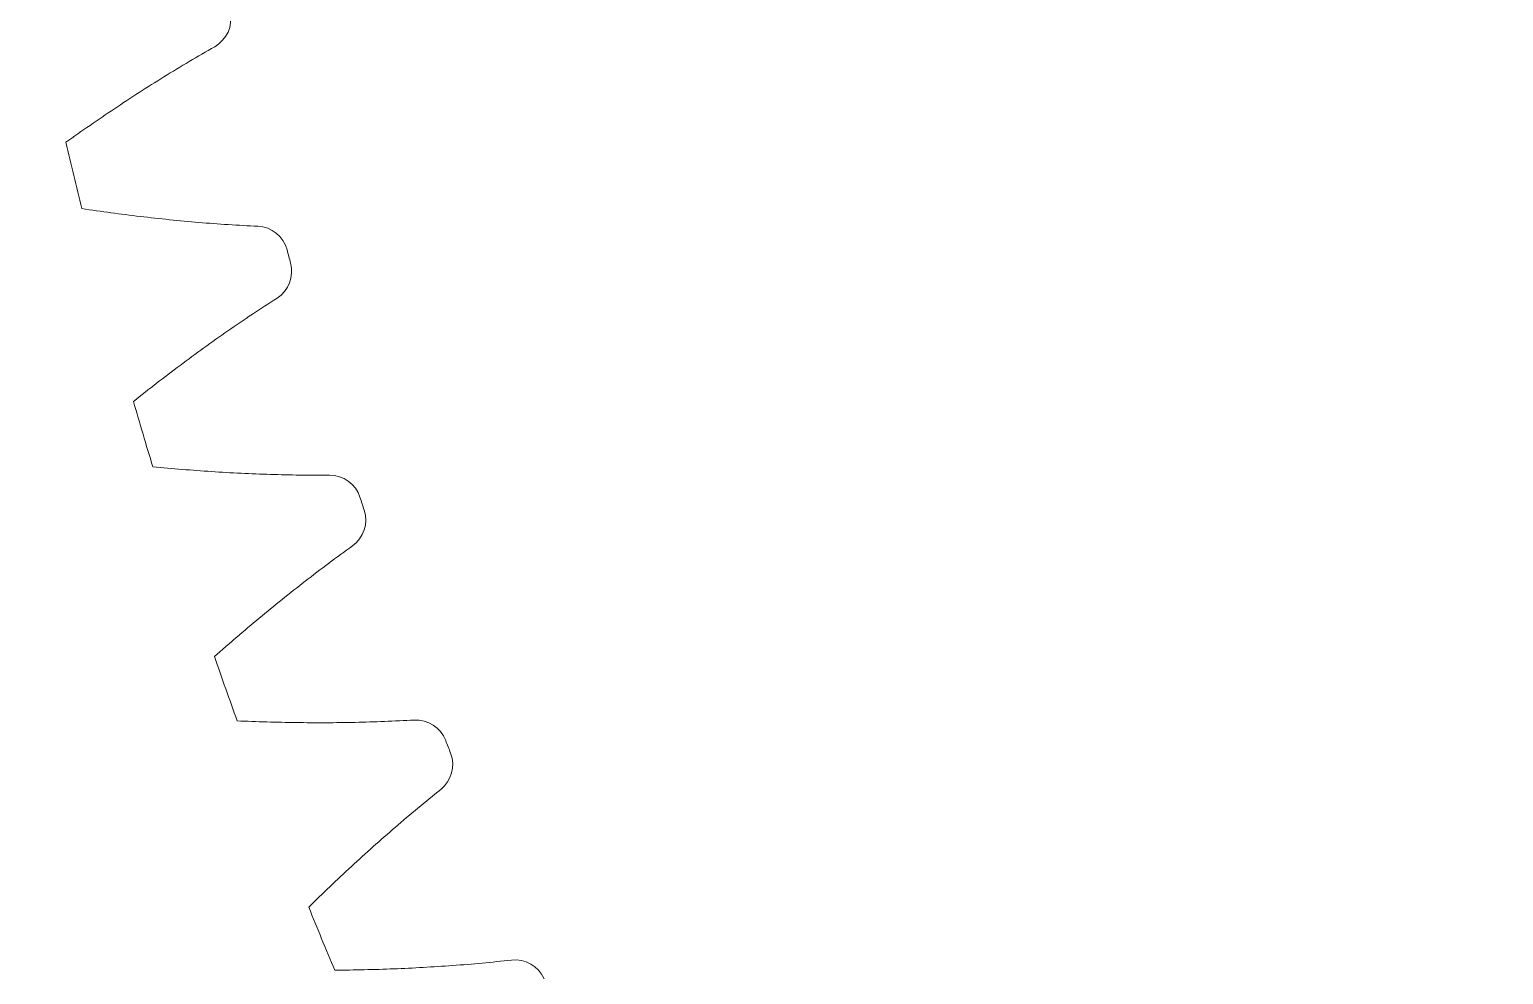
# Model space of a CAD drawing. Header units: millimetres. Extents: x -337 to 409, y -412 to 336.
# Drawn here: x -306.56 to -275.79, y 159.21 to 178.94 of the extents above; entities that cross this region are included whole.
import ezdxf

# ---------------------------------------------------------------- set-up
doc = ezdxf.new("R2010")
doc.units = ezdxf.units.MM
doc.header["$MEASUREMENT"] = 0
doc.layers.add('layer 1', color=7, linetype='Continuous')

msp = doc.modelspace()

# ---------------------------------------------------------------- linework, layer by layer
at = {"layer": 'layer 1', "color": 250, "lineweight": 20}
msp.add_ellipse((-201.8372, 200.81), major_axis=(0, 135.5), ratio=1, dxfattribs=at)
at = {"layer": 'layer 1', "lineweight": 9}
for points in [[(-302.6951, 178.5781), (-302.4429, 178.7214), (-302.3127, 179.0117), (-302.3734, 179.2954)], [(-305.8014, 176.5819), (-305.6938, 176.1201), (-305.5831, 175.659), (-305.4693, 175.1987)], [(-301.183, 174.3372), (-301.2577, 174.6176), (-301.5056, 174.8171), (-301.7954, 174.8303)], [(-301.183, 174.3372), (-301.1709, 174.2916), (-301.1587, 174.2459), (-301.1464, 174.2002)], [(-301.1464, 174.2002), (-301.1342, 174.1545), (-301.1219, 174.1089), (-301.1096, 174.0632)], [(-301.3934, 173.3301), (-301.149, 173.4864), (-301.0342, 173.7831), (-301.1096, 174.0632)], [(-304.3909, 171.174), (-304.2593, 170.7185), (-304.1246, 170.2639), (-303.9869, 169.8101)], [(-299.6614, 169.1742), (-299.7507, 169.4502), (-300.0086, 169.6365), (-300.2987, 169.6345)], [(-299.6614, 169.1742), (-299.6469, 169.1292), (-299.6323, 169.0842), (-299.6177, 169.0392)], [(-299.6177, 169.0392), (-299.6031, 168.9943), (-299.5884, 168.9493), (-299.5738, 168.9044)], [(-299.8187, 168.1573), (-299.5829, 168.3263), (-299.4837, 168.6286), (-299.5738, 168.9044)], [(-302.6993, 165.8474), (-302.544, 165.3994), (-302.3858, 164.9524), (-302.2245, 164.5065)], [(-297.8717, 164.0978), (-297.9753, 164.3688), (-298.2426, 164.5413), (-298.5322, 164.5242)], [(-297.8717, 164.0978), (-297.8548, 164.0536), (-297.8379, 164.0095), (-297.8209, 163.9653)], [(-297.9756, 163.0741), (-297.7488, 163.2552), (-297.6657, 163.5623), (-297.77, 163.833)], [(-297.8209, 163.9653), (-297.804, 163.9212), (-297.787, 163.8771), (-297.77, 163.833)], [(-300.7313, 160.6166), (-300.5528, 160.1773), (-300.3713, 159.7393), (-300.187, 159.3024)], [(-295.8187, 159.1221), (-295.9363, 159.3872), (-296.2123, 159.5456), (-296.5006, 159.5133)]]:
    msp.add_open_spline(points, degree=3, dxfattribs=at)
for points in [[(-302.6951, 178.5781), (-302.6951, 178.5781), (-302.762, 178.54), (-302.762, 178.54), (-302.762, 178.54), (-302.762, 178.54), (-302.8288, 178.5017), (-302.8288, 178.5017), (-302.8288, 178.5017), (-302.8288, 178.5017), (-302.8954, 178.4633), (-302.8954, 178.4633), (-302.8954, 178.4633), (-302.8954, 178.4633), (-302.962, 178.4247), (-302.962, 178.4247), (-302.962, 178.4247), (-302.962, 178.4247), (-303.0285, 178.386), (-303.0285, 178.386), (-303.0285, 178.386), (-303.0285, 178.386), (-303.0949, 178.3471), (-303.0949, 178.3471), (-303.0949, 178.3471), (-303.0949, 178.3471), (-303.1612, 178.308), (-303.1612, 178.308), (-303.1612, 178.308), (-303.1612, 178.308), (-303.2274, 178.2687), (-303.2274, 178.2687), (-303.2274, 178.2687), (-303.2274, 178.2687), (-303.2935, 178.2293), (-303.2935, 178.2293), (-303.2935, 178.2293), (-303.2935, 178.2293), (-303.3595, 178.1898), (-303.3595, 178.1898), (-303.3595, 178.1898), (-303.3595, 178.1898), (-303.4255, 178.1501), (-303.4255, 178.1501), (-303.4255, 178.1501), (-303.4255, 178.1501), (-303.4913, 178.1102), (-303.4913, 178.1102), (-303.4913, 178.1102), (-303.4913, 178.1102), (-303.557, 178.0702), (-303.557, 178.0702), (-303.557, 178.0702), (-303.557, 178.0702), (-303.6227, 178.03), (-303.6227, 178.03), (-303.6227, 178.03), (-303.6227, 178.03), (-303.6882, 177.9897), (-303.6882, 177.9897), (-303.6882, 177.9897), (-303.6882, 177.9897), (-303.7537, 177.9492), (-303.7537, 177.9492), (-303.7537, 177.9492), (-303.7537, 177.9492), (-303.819, 177.9085), (-303.819, 177.9085), (-303.819, 177.9085), (-303.819, 177.9085), (-303.8843, 177.8678), (-303.8843, 177.8678), (-303.8843, 177.8678), (-303.8843, 177.8678), (-303.9495, 177.8268), (-303.9495, 177.8268), (-303.9495, 177.8268), (-303.9495, 177.8268), (-304.0146, 177.7858), (-304.0146, 177.7858), (-304.0146, 177.7858), (-304.0146, 177.7858), (-304.0796, 177.7446), (-304.0796, 177.7446), (-304.0796, 177.7446), (-304.0796, 177.7446), (-304.1445, 177.7032), (-304.1445, 177.7032), (-304.1445, 177.7032), (-304.1445, 177.7032), (-304.2093, 177.6617), (-304.2093, 177.6617), (-304.2093, 177.6617), (-304.2093, 177.6617), (-304.274, 177.6201), (-304.274, 177.6201), (-304.274, 177.6201), (-304.274, 177.6201), (-304.3387, 177.5784), (-304.3387, 177.5784), (-304.3387, 177.5784), (-304.3387, 177.5784), (-304.4032, 177.5365), (-304.4032, 177.5365), (-304.4032, 177.5365), (-304.4032, 177.5365), (-304.4677, 177.4944), (-304.4677, 177.4944), (-304.4677, 177.4944), (-304.4677, 177.4944), (-304.5321, 177.4523), (-304.5321, 177.4523), (-304.5321, 177.4523), (-304.5321, 177.4523), (-304.5964, 177.41), (-304.5964, 177.41), (-304.5964, 177.41), (-304.5964, 177.41), (-304.6606, 177.3675), (-304.6606, 177.3675), (-304.6606, 177.3675), (-304.6606, 177.3675), (-304.7247, 177.325), (-304.7247, 177.325), (-304.7247, 177.325), (-304.7247, 177.325), (-304.7887, 177.2823), (-304.7887, 177.2823), (-304.7887, 177.2823), (-304.7887, 177.2823), (-304.8527, 177.2394), (-304.8527, 177.2394), (-304.8527, 177.2394), (-304.8527, 177.2394), (-304.9165, 177.1965), (-304.9165, 177.1965), (-304.9165, 177.1965), (-304.9165, 177.1965), (-304.9803, 177.1534), (-304.9803, 177.1534), (-304.9803, 177.1534), (-304.9803, 177.1534), (-305.044, 177.1102), (-305.044, 177.1102), (-305.044, 177.1102), (-305.044, 177.1102), (-305.1076, 177.0669), (-305.1076, 177.0669), (-305.1076, 177.0669), (-305.1076, 177.0669), (-305.1711, 177.0234), (-305.1711, 177.0234), (-305.1711, 177.0234), (-305.1711, 177.0234), (-305.2345, 176.9799), (-305.2345, 176.9799), (-305.2345, 176.9799), (-305.2345, 176.9799), (-305.2979, 176.9361), (-305.2979, 176.9361), (-305.2979, 176.9361), (-305.2979, 176.9361), (-305.3611, 176.8923), (-305.3611, 176.8923), (-305.3611, 176.8923), (-305.3611, 176.8923), (-305.4243, 176.8483), (-305.4243, 176.8483), (-305.4243, 176.8483), (-305.4243, 176.8483), (-305.4874, 176.8042), (-305.4874, 176.8042), (-305.4874, 176.8042), (-305.4874, 176.8042), (-305.5504, 176.76), (-305.5504, 176.76), (-305.5504, 176.76), (-305.5504, 176.76), (-305.6133, 176.7157), (-305.6133, 176.7157), (-305.6133, 176.7157), (-305.6133, 176.7157), (-305.6761, 176.6712), (-305.6761, 176.6712), (-305.6761, 176.6712), (-305.6761, 176.6712), (-305.7388, 176.6266), (-305.7388, 176.6266), (-305.7388, 176.6266), (-305.7388, 176.6266), (-305.8014, 176.5819), (-305.8014, 176.5819)], [(-301.7954, 174.8303), (-301.7954, 174.8303), (-301.8722, 174.8339), (-301.8722, 174.8339), (-301.8722, 174.8339), (-301.8722, 174.8339), (-301.9491, 174.8377), (-301.9491, 174.8377), (-301.9491, 174.8377), (-301.9491, 174.8377), (-302.026, 174.8417), (-302.026, 174.8417), (-302.026, 174.8417), (-302.026, 174.8417), (-302.1028, 174.8458), (-302.1028, 174.8458), (-302.1028, 174.8458), (-302.1028, 174.8458), (-302.1796, 174.8502), (-302.1796, 174.8502), (-302.1796, 174.8502), (-302.1796, 174.8502), (-302.2565, 174.8547), (-302.2565, 174.8547), (-302.2565, 174.8547), (-302.2565, 174.8547), (-302.3333, 174.8594), (-302.3333, 174.8594), (-302.3333, 174.8594), (-302.3333, 174.8594), (-302.4101, 174.8643), (-302.4101, 174.8643), (-302.4101, 174.8643), (-302.4101, 174.8643), (-302.4869, 174.8694), (-302.4869, 174.8694), (-302.4869, 174.8694), (-302.4869, 174.8694), (-302.5637, 174.8747), (-302.5637, 174.8747), (-302.5637, 174.8747), (-302.5637, 174.8747), (-302.6404, 174.8801), (-302.6404, 174.8801), (-302.6404, 174.8801), (-302.6404, 174.8801), (-302.7172, 174.8858), (-302.7172, 174.8858), (-302.7172, 174.8858), (-302.7172, 174.8858), (-302.7939, 174.8916), (-302.7939, 174.8916), (-302.7939, 174.8916), (-302.7939, 174.8916), (-302.8706, 174.8976), (-302.8706, 174.8976), (-302.8706, 174.8976), (-302.8706, 174.8976), (-302.9474, 174.9038), (-302.9474, 174.9038), (-302.9474, 174.9038), (-302.9474, 174.9038), (-303.024, 174.9101), (-303.024, 174.9101), (-303.024, 174.9101), (-303.024, 174.9101), (-303.1007, 174.9167), (-303.1007, 174.9167), (-303.1007, 174.9167), (-303.1007, 174.9167), (-303.1774, 174.9234), (-303.1774, 174.9234), (-303.1774, 174.9234), (-303.1774, 174.9234), (-303.2541, 174.9302), (-303.2541, 174.9302), (-303.2541, 174.9302), (-303.2541, 174.9302), (-303.3307, 174.9373), (-303.3307, 174.9373), (-303.3307, 174.9373), (-303.3307, 174.9373), (-303.4073, 174.9445), (-303.4073, 174.9445), (-303.4073, 174.9445), (-303.4073, 174.9445), (-303.4839, 174.9518), (-303.4839, 174.9518), (-303.4839, 174.9518), (-303.4839, 174.9518), (-303.5605, 174.9594), (-303.5605, 174.9594), (-303.5605, 174.9594), (-303.5605, 174.9594), (-303.6371, 174.9671), (-303.6371, 174.9671), (-303.6371, 174.9671), (-303.6371, 174.9671), (-303.7136, 174.9749), (-303.7136, 174.9749), (-303.7136, 174.9749), (-303.7136, 174.9749), (-303.7902, 174.983), (-303.7902, 174.983), (-303.7902, 174.983), (-303.7902, 174.983), (-303.8667, 174.9912), (-303.8667, 174.9912), (-303.8667, 174.9912), (-303.8667, 174.9912), (-303.9432, 174.9995), (-303.9432, 174.9995), (-303.9432, 174.9995), (-303.9432, 174.9995), (-304.0197, 175.008), (-304.0197, 175.008), (-304.0197, 175.008), (-304.0197, 175.008), (-304.0962, 175.0167), (-304.0962, 175.0167), (-304.0962, 175.0167), (-304.0962, 175.0167), (-304.1726, 175.0255), (-304.1726, 175.0255), (-304.1726, 175.0255), (-304.1726, 175.0255), (-304.249, 175.0344), (-304.249, 175.0344), (-304.249, 175.0344), (-304.249, 175.0344), (-304.3255, 175.0436), (-304.3255, 175.0436), (-304.3255, 175.0436), (-304.3255, 175.0436), (-304.4019, 175.0528), (-304.4019, 175.0528), (-304.4019, 175.0528), (-304.4019, 175.0528), (-304.4782, 175.0623), (-304.4782, 175.0623), (-304.4782, 175.0623), (-304.4782, 175.0623), (-304.5546, 175.0719), (-304.5546, 175.0719), (-304.5546, 175.0719), (-304.5546, 175.0719), (-304.6309, 175.0816), (-304.6309, 175.0816), (-304.6309, 175.0816), (-304.6309, 175.0816), (-304.7073, 175.0915), (-304.7073, 175.0915), (-304.7073, 175.0915), (-304.7073, 175.0915), (-304.7836, 175.1015), (-304.7836, 175.1015), (-304.7836, 175.1015), (-304.7836, 175.1015), (-304.8599, 175.1117), (-304.8599, 175.1117), (-304.8599, 175.1117), (-304.8599, 175.1117), (-304.9361, 175.122), (-304.9361, 175.122), (-304.9361, 175.122), (-304.9361, 175.122), (-305.0124, 175.1325), (-305.0124, 175.1325), (-305.0124, 175.1325), (-305.0124, 175.1325), (-305.0886, 175.1432), (-305.0886, 175.1432), (-305.0886, 175.1432), (-305.0886, 175.1432), (-305.1648, 175.154), (-305.1648, 175.154), (-305.1648, 175.154), (-305.1648, 175.154), (-305.241, 175.1649), (-305.241, 175.1649), (-305.241, 175.1649), (-305.241, 175.1649), (-305.3171, 175.176), (-305.3171, 175.176), (-305.3171, 175.176), (-305.3171, 175.176), (-305.3932, 175.1873), (-305.3932, 175.1873), (-305.3932, 175.1873), (-305.3932, 175.1873), (-305.4693, 175.1987), (-305.4693, 175.1987)], [(-301.3934, 173.3301), (-301.3934, 173.3301), (-301.4582, 173.2885), (-301.4582, 173.2885), (-301.4582, 173.2885), (-301.4582, 173.2885), (-301.5228, 173.2468), (-301.5228, 173.2468), (-301.5228, 173.2468), (-301.5228, 173.2468), (-301.5874, 173.2049), (-301.5874, 173.2049), (-301.5874, 173.2049), (-301.5874, 173.2049), (-301.6519, 173.1629), (-301.6519, 173.1629), (-301.6519, 173.1629), (-301.6519, 173.1629), (-301.7163, 173.1207), (-301.7163, 173.1207), (-301.7163, 173.1207), (-301.7163, 173.1207), (-301.7805, 173.0784), (-301.7805, 173.0784), (-301.7805, 173.0784), (-301.7805, 173.0784), (-301.8447, 173.0359), (-301.8447, 173.0359), (-301.8447, 173.0359), (-301.8447, 173.0359), (-301.9087, 172.9933), (-301.9087, 172.9933), (-301.9087, 172.9933), (-301.9087, 172.9933), (-301.9727, 172.9505), (-301.9727, 172.9505), (-301.9727, 172.9505), (-301.9727, 172.9505), (-302.0366, 172.9075), (-302.0366, 172.9075), (-302.0366, 172.9075), (-302.0366, 172.9075), (-302.1003, 172.8644), (-302.1003, 172.8644), (-302.1003, 172.8644), (-302.1003, 172.8644), (-302.164, 172.8211), (-302.164, 172.8211), (-302.164, 172.8211), (-302.164, 172.8211), (-302.2275, 172.7777), (-302.2275, 172.7777), (-302.2275, 172.7777), (-302.2275, 172.7777), (-302.291, 172.7342), (-302.291, 172.7342), (-302.291, 172.7342), (-302.291, 172.7342), (-302.3543, 172.6905), (-302.3543, 172.6905), (-302.3543, 172.6905), (-302.3543, 172.6905), (-302.4175, 172.6466), (-302.4175, 172.6466), (-302.4175, 172.6466), (-302.4175, 172.6466), (-302.4807, 172.6026), (-302.4807, 172.6026), (-302.4807, 172.6026), (-302.4807, 172.6026), (-302.5437, 172.5585), (-302.5437, 172.5585), (-302.5437, 172.5585), (-302.5437, 172.5585), (-302.6067, 172.5142), (-302.6067, 172.5142), (-302.6067, 172.5142), (-302.6067, 172.5142), (-302.6695, 172.4698), (-302.6695, 172.4698), (-302.6695, 172.4698), (-302.6695, 172.4698), (-302.7323, 172.4252), (-302.7323, 172.4252), (-302.7323, 172.4252), (-302.7323, 172.4252), (-302.7949, 172.3805), (-302.7949, 172.3805), (-302.7949, 172.3805), (-302.7949, 172.3805), (-302.8575, 172.3357), (-302.8575, 172.3357), (-302.8575, 172.3357), (-302.8575, 172.3357), (-302.92, 172.2908), (-302.92, 172.2908), (-302.92, 172.2908), (-302.92, 172.2908), (-302.9823, 172.2457), (-302.9823, 172.2457), (-302.9823, 172.2457), (-302.9823, 172.2457), (-303.0446, 172.2005), (-303.0446, 172.2005), (-303.0446, 172.2005), (-303.0446, 172.2005), (-303.1068, 172.1551), (-303.1068, 172.1551), (-303.1068, 172.1551), (-303.1068, 172.1551), (-303.1689, 172.1096), (-303.1689, 172.1096), (-303.1689, 172.1096), (-303.1689, 172.1096), (-303.2309, 172.064), (-303.2309, 172.064), (-303.2309, 172.064), (-303.2309, 172.064), (-303.2928, 172.0183), (-303.2928, 172.0183), (-303.2928, 172.0183), (-303.2928, 172.0183), (-303.3546, 171.9724), (-303.3546, 171.9724), (-303.3546, 171.9724), (-303.3546, 171.9724), (-303.4163, 171.9264), (-303.4163, 171.9264), (-303.4163, 171.9264), (-303.4163, 171.9264), (-303.4779, 171.8803), (-303.4779, 171.8803), (-303.4779, 171.8803), (-303.4779, 171.8803), (-303.5394, 171.8341), (-303.5394, 171.8341), (-303.5394, 171.8341), (-303.5394, 171.8341), (-303.6008, 171.7877), (-303.6008, 171.7877), (-303.6008, 171.7877), (-303.6008, 171.7877), (-303.6622, 171.7413), (-303.6622, 171.7413), (-303.6622, 171.7413), (-303.6622, 171.7413), (-303.7234, 171.6947), (-303.7234, 171.6947), (-303.7234, 171.6947), (-303.7234, 171.6947), (-303.7846, 171.648), (-303.7846, 171.648), (-303.7846, 171.648), (-303.7846, 171.648), (-303.8456, 171.6011), (-303.8456, 171.6011), (-303.8456, 171.6011), (-303.8456, 171.6011), (-303.9066, 171.5541), (-303.9066, 171.5541), (-303.9066, 171.5541), (-303.9066, 171.5541), (-303.9675, 171.5071), (-303.9675, 171.5071), (-303.9675, 171.5071), (-303.9675, 171.5071), (-304.0283, 171.4598), (-304.0283, 171.4598), (-304.0283, 171.4598), (-304.0283, 171.4598), (-304.089, 171.4125), (-304.089, 171.4125), (-304.089, 171.4125), (-304.089, 171.4125), (-304.1495, 171.3651), (-304.1495, 171.3651), (-304.1495, 171.3651), (-304.1495, 171.3651), (-304.21, 171.3175), (-304.21, 171.3175), (-304.21, 171.3175), (-304.21, 171.3175), (-304.2704, 171.2698), (-304.2704, 171.2698), (-304.2704, 171.2698), (-304.2704, 171.2698), (-304.3307, 171.222), (-304.3307, 171.222), (-304.3307, 171.222), (-304.3307, 171.222), (-304.3909, 171.174), (-304.3909, 171.174)], [(-300.2987, 169.6345), (-300.2987, 169.6345), (-300.3757, 169.6341), (-300.3757, 169.6341), (-300.3757, 169.6341), (-300.3757, 169.6341), (-300.4526, 169.6338), (-300.4526, 169.6338), (-300.4526, 169.6338), (-300.4526, 169.6338), (-300.5296, 169.6338), (-300.5296, 169.6338), (-300.5296, 169.6338), (-300.5296, 169.6338), (-300.6065, 169.6339), (-300.6065, 169.6339), (-300.6065, 169.6339), (-300.6065, 169.6339), (-300.6835, 169.6342), (-300.6835, 169.6342), (-300.6835, 169.6342), (-300.6835, 169.6342), (-300.7605, 169.6347), (-300.7605, 169.6347), (-300.7605, 169.6347), (-300.7605, 169.6347), (-300.8374, 169.6354), (-300.8374, 169.6354), (-300.8374, 169.6354), (-300.8374, 169.6354), (-300.9144, 169.6363), (-300.9144, 169.6363), (-300.9144, 169.6363), (-300.9144, 169.6363), (-300.9913, 169.6373), (-300.9913, 169.6373), (-300.9913, 169.6373), (-300.9913, 169.6373), (-301.0683, 169.6386), (-301.0683, 169.6386), (-301.0683, 169.6386), (-301.0683, 169.6386), (-301.1452, 169.64), (-301.1452, 169.64), (-301.1452, 169.64), (-301.1452, 169.64), (-301.2221, 169.6416), (-301.2221, 169.6416), (-301.2221, 169.6416), (-301.2221, 169.6416), (-301.2991, 169.6434), (-301.2991, 169.6434), (-301.2991, 169.6434), (-301.2991, 169.6434), (-301.376, 169.6454), (-301.376, 169.6454), (-301.376, 169.6454), (-301.376, 169.6454), (-301.453, 169.6476), (-301.453, 169.6476), (-301.453, 169.6476), (-301.453, 169.6476), (-301.5299, 169.6499), (-301.5299, 169.6499), (-301.5299, 169.6499), (-301.5299, 169.6499), (-301.6068, 169.6524), (-301.6068, 169.6524), (-301.6068, 169.6524), (-301.6068, 169.6524), (-301.6837, 169.6551), (-301.6837, 169.6551), (-301.6837, 169.6551), (-301.6837, 169.6551), (-301.7606, 169.6579), (-301.7606, 169.6579), (-301.7606, 169.6579), (-301.7606, 169.6579), (-301.8375, 169.661), (-301.8375, 169.661), (-301.8375, 169.661), (-301.8375, 169.661), (-301.9144, 169.6641), (-301.9144, 169.6641), (-301.9144, 169.6641), (-301.9144, 169.6641), (-301.9913, 169.6675), (-301.9913, 169.6675), (-301.9913, 169.6675), (-301.9913, 169.6675), (-302.0682, 169.671), (-302.0682, 169.671), (-302.0682, 169.671), (-302.0682, 169.671), (-302.1451, 169.6747), (-302.1451, 169.6747), (-302.1451, 169.6747), (-302.1451, 169.6747), (-302.2219, 169.6785), (-302.2219, 169.6785), (-302.2219, 169.6785), (-302.2219, 169.6785), (-302.2988, 169.6826), (-302.2988, 169.6826), (-302.2988, 169.6826), (-302.2988, 169.6826), (-302.3756, 169.6867), (-302.3756, 169.6867), (-302.3756, 169.6867), (-302.3756, 169.6867), (-302.4525, 169.6911), (-302.4525, 169.6911), (-302.4525, 169.6911), (-302.4525, 169.6911), (-302.5293, 169.6955), (-302.5293, 169.6955), (-302.5293, 169.6955), (-302.5293, 169.6955), (-302.6061, 169.7002), (-302.6061, 169.7002), (-302.6061, 169.7002), (-302.6061, 169.7002), (-302.6829, 169.705), (-302.6829, 169.705), (-302.6829, 169.705), (-302.6829, 169.705), (-302.7597, 169.7099), (-302.7597, 169.7099), (-302.7597, 169.7099), (-302.7597, 169.7099), (-302.8365, 169.7151), (-302.8365, 169.7151), (-302.8365, 169.7151), (-302.8365, 169.7151), (-302.9133, 169.7203), (-302.9133, 169.7203), (-302.9133, 169.7203), (-302.9133, 169.7203), (-302.99, 169.7257), (-302.99, 169.7257), (-302.99, 169.7257), (-302.99, 169.7257), (-303.0668, 169.7313), (-303.0668, 169.7313), (-303.0668, 169.7313), (-303.0668, 169.7313), (-303.1436, 169.737), (-303.1436, 169.737), (-303.1436, 169.737), (-303.1436, 169.737), (-303.2203, 169.7429), (-303.2203, 169.7429), (-303.2203, 169.7429), (-303.2203, 169.7429), (-303.297, 169.7489), (-303.297, 169.7489), (-303.297, 169.7489), (-303.297, 169.7489), (-303.3737, 169.7551), (-303.3737, 169.7551), (-303.3737, 169.7551), (-303.3737, 169.7551), (-303.4504, 169.7615), (-303.4504, 169.7615), (-303.4504, 169.7615), (-303.4504, 169.7615), (-303.5271, 169.7679), (-303.5271, 169.7679), (-303.5271, 169.7679), (-303.5271, 169.7679), (-303.6038, 169.7746), (-303.6038, 169.7746), (-303.6038, 169.7746), (-303.6038, 169.7746), (-303.6804, 169.7814), (-303.6804, 169.7814), (-303.6804, 169.7814), (-303.6804, 169.7814), (-303.7571, 169.7883), (-303.7571, 169.7883), (-303.7571, 169.7883), (-303.7571, 169.7883), (-303.8337, 169.7955), (-303.8337, 169.7955), (-303.8337, 169.7955), (-303.8337, 169.7955), (-303.9103, 169.8027), (-303.9103, 169.8027), (-303.9103, 169.8027), (-303.9103, 169.8027), (-303.9869, 169.8101), (-303.9869, 169.8101)], [(-299.8187, 168.1573), (-299.8187, 168.1573), (-299.8813, 168.1125), (-299.8813, 168.1125), (-299.8813, 168.1125), (-299.8813, 168.1125), (-299.9437, 168.0674), (-299.9437, 168.0674), (-299.9437, 168.0674), (-299.9437, 168.0674), (-300.006, 168.0222), (-300.006, 168.0222), (-300.006, 168.0222), (-300.006, 168.0222), (-300.0681, 167.9769), (-300.0681, 167.9769), (-300.0681, 167.9769), (-300.0681, 167.9769), (-300.1302, 167.9314), (-300.1302, 167.9314), (-300.1302, 167.9314), (-300.1302, 167.9314), (-300.1922, 167.8858), (-300.1922, 167.8858), (-300.1922, 167.8858), (-300.1922, 167.8858), (-300.254, 167.84), (-300.254, 167.84), (-300.254, 167.84), (-300.254, 167.84), (-300.3158, 167.7941), (-300.3158, 167.7941), (-300.3158, 167.7941), (-300.3158, 167.7941), (-300.3774, 167.748), (-300.3774, 167.748), (-300.3774, 167.748), (-300.3774, 167.748), (-300.4389, 167.7017), (-300.4389, 167.7017), (-300.4389, 167.7017), (-300.4389, 167.7017), (-300.5003, 167.6553), (-300.5003, 167.6553), (-300.5003, 167.6553), (-300.5003, 167.6553), (-300.5616, 167.6088), (-300.5616, 167.6088), (-300.5616, 167.6088), (-300.5616, 167.6088), (-300.6228, 167.5621), (-300.6228, 167.5621), (-300.6228, 167.5621), (-300.6228, 167.5621), (-300.6839, 167.5153), (-300.6839, 167.5153), (-300.6839, 167.5153), (-300.6839, 167.5153), (-300.7449, 167.4683), (-300.7449, 167.4683), (-300.7449, 167.4683), (-300.7449, 167.4683), (-300.8057, 167.4212), (-300.8057, 167.4212), (-300.8057, 167.4212), (-300.8057, 167.4212), (-300.8665, 167.374), (-300.8665, 167.374), (-300.8665, 167.374), (-300.8665, 167.374), (-300.9271, 167.3266), (-300.9271, 167.3266), (-300.9271, 167.3266), (-300.9271, 167.3266), (-300.9877, 167.2791), (-300.9877, 167.2791), (-300.9877, 167.2791), (-300.9877, 167.2791), (-301.0481, 167.2315), (-301.0481, 167.2315), (-301.0481, 167.2315), (-301.0481, 167.2315), (-301.1085, 167.1837), (-301.1085, 167.1837), (-301.1085, 167.1837), (-301.1085, 167.1837), (-301.1687, 167.1358), (-301.1687, 167.1358), (-301.1687, 167.1358), (-301.1687, 167.1358), (-301.2288, 167.0878), (-301.2288, 167.0878), (-301.2288, 167.0878), (-301.2288, 167.0878), (-301.2888, 167.0396), (-301.2888, 167.0396), (-301.2888, 167.0396), (-301.2888, 167.0396), (-301.3488, 166.9913), (-301.3488, 166.9913), (-301.3488, 166.9913), (-301.3488, 166.9913), (-301.4086, 166.9429), (-301.4086, 166.9429), (-301.4086, 166.9429), (-301.4086, 166.9429), (-301.4683, 166.8943), (-301.4683, 166.8943), (-301.4683, 166.8943), (-301.4683, 166.8943), (-301.5279, 166.8457), (-301.5279, 166.8457), (-301.5279, 166.8457), (-301.5279, 166.8457), (-301.5874, 166.7969), (-301.5874, 166.7969), (-301.5874, 166.7969), (-301.5874, 166.7969), (-301.6469, 166.748), (-301.6469, 166.748), (-301.6469, 166.748), (-301.6469, 166.748), (-301.7062, 166.6989), (-301.7062, 166.6989), (-301.7062, 166.6989), (-301.7062, 166.6989), (-301.7654, 166.6498), (-301.7654, 166.6498), (-301.7654, 166.6498), (-301.7654, 166.6498), (-301.8245, 166.6005), (-301.8245, 166.6005), (-301.8245, 166.6005), (-301.8245, 166.6005), (-301.8835, 166.5511), (-301.8835, 166.5511), (-301.8835, 166.5511), (-301.8835, 166.5511), (-301.9425, 166.5016), (-301.9425, 166.5016), (-301.9425, 166.5016), (-301.9425, 166.5016), (-302.0013, 166.452), (-302.0013, 166.452), (-302.0013, 166.452), (-302.0013, 166.452), (-302.06, 166.4023), (-302.06, 166.4023), (-302.06, 166.4023), (-302.06, 166.4023), (-302.1186, 166.3524), (-302.1186, 166.3524), (-302.1186, 166.3524), (-302.1186, 166.3524), (-302.1772, 166.3024), (-302.1772, 166.3024), (-302.1772, 166.3024), (-302.1772, 166.3024), (-302.2356, 166.2523), (-302.2356, 166.2523), (-302.2356, 166.2523), (-302.2356, 166.2523), (-302.2939, 166.2021), (-302.2939, 166.2021), (-302.2939, 166.2021), (-302.2939, 166.2021), (-302.3521, 166.1518), (-302.3521, 166.1518), (-302.3521, 166.1518), (-302.3521, 166.1518), (-302.4103, 166.1014), (-302.4103, 166.1014), (-302.4103, 166.1014), (-302.4103, 166.1014), (-302.4683, 166.0508), (-302.4683, 166.0508), (-302.4683, 166.0508), (-302.4683, 166.0508), (-302.5262, 166.0001), (-302.5262, 166.0001), (-302.5262, 166.0001), (-302.5262, 166.0001), (-302.584, 165.9493), (-302.584, 165.9493), (-302.584, 165.9493), (-302.584, 165.9493), (-302.6417, 165.8984), (-302.6417, 165.8984), (-302.6417, 165.8984), (-302.6417, 165.8984), (-302.6993, 165.8474), (-302.6993, 165.8474)], [(-298.5322, 164.5242), (-298.5322, 164.5242), (-298.609, 164.5197), (-298.609, 164.5197), (-298.609, 164.5197), (-298.609, 164.5197), (-298.6858, 164.5154), (-298.6858, 164.5154), (-298.6858, 164.5154), (-298.6858, 164.5154), (-298.7627, 164.5113), (-298.7627, 164.5113), (-298.7627, 164.5113), (-298.7627, 164.5113), (-298.8395, 164.5074), (-298.8395, 164.5074), (-298.8395, 164.5074), (-298.8395, 164.5074), (-298.9164, 164.5037), (-298.9164, 164.5037), (-298.9164, 164.5037), (-298.9164, 164.5037), (-298.9933, 164.5002), (-298.9933, 164.5002), (-298.9933, 164.5002), (-298.9933, 164.5002), (-299.0702, 164.4969), (-299.0702, 164.4969), (-299.0702, 164.4969), (-299.0702, 164.4969), (-299.1471, 164.4937), (-299.1471, 164.4937), (-299.1471, 164.4937), (-299.1471, 164.4937), (-299.224, 164.4907), (-299.224, 164.4907), (-299.224, 164.4907), (-299.224, 164.4907), (-299.3009, 164.488), (-299.3009, 164.488), (-299.3009, 164.488), (-299.3009, 164.488), (-299.3778, 164.4854), (-299.3778, 164.4854), (-299.3778, 164.4854), (-299.3778, 164.4854), (-299.4547, 164.483), (-299.4547, 164.483), (-299.4547, 164.483), (-299.4547, 164.483), (-299.5316, 164.4807), (-299.5316, 164.4807), (-299.5316, 164.4807), (-299.5316, 164.4807), (-299.6086, 164.4787), (-299.6086, 164.4787), (-299.6086, 164.4787), (-299.6086, 164.4787), (-299.6855, 164.4768), (-299.6855, 164.4768), (-299.6855, 164.4768), (-299.6855, 164.4768), (-299.7625, 164.4751), (-299.7625, 164.4751), (-299.7625, 164.4751), (-299.7625, 164.4751), (-299.8394, 164.4736), (-299.8394, 164.4736), (-299.8394, 164.4736), (-299.8394, 164.4736), (-299.9164, 164.4722), (-299.9164, 164.4722), (-299.9164, 164.4722), (-299.9164, 164.4722), (-299.9933, 164.471), (-299.9933, 164.471), (-299.9933, 164.471), (-299.9933, 164.471), (-300.0703, 164.47), (-300.0703, 164.47), (-300.0703, 164.47), (-300.0703, 164.47), (-300.1472, 164.4692), (-300.1472, 164.4692), (-300.1472, 164.4692), (-300.1472, 164.4692), (-300.2242, 164.4685), (-300.2242, 164.4685), (-300.2242, 164.4685), (-300.2242, 164.4685), (-300.3011, 164.468), (-300.3011, 164.468), (-300.3011, 164.468), (-300.3011, 164.468), (-300.3781, 164.4677), (-300.3781, 164.4677), (-300.3781, 164.4677), (-300.3781, 164.4677), (-300.455, 164.4675), (-300.455, 164.4675), (-300.455, 164.4675), (-300.455, 164.4675), (-300.532, 164.4675), (-300.532, 164.4675), (-300.532, 164.4675), (-300.532, 164.4675), (-300.609, 164.4676), (-300.609, 164.4676), (-300.609, 164.4676), (-300.609, 164.4676), (-300.6859, 164.4679), (-300.6859, 164.4679), (-300.6859, 164.4679), (-300.6859, 164.4679), (-300.7629, 164.4684), (-300.7629, 164.4684), (-300.7629, 164.4684), (-300.7629, 164.4684), (-300.8398, 164.469), (-300.8398, 164.469), (-300.8398, 164.469), (-300.8398, 164.469), (-300.9168, 164.4698), (-300.9168, 164.4698), (-300.9168, 164.4698), (-300.9168, 164.4698), (-300.9937, 164.4707), (-300.9937, 164.4707), (-300.9937, 164.4707), (-300.9937, 164.4707), (-301.0707, 164.4718), (-301.0707, 164.4718), (-301.0707, 164.4718), (-301.0707, 164.4718), (-301.1476, 164.473), (-301.1476, 164.473), (-301.1476, 164.473), (-301.1476, 164.473), (-301.2246, 164.4744), (-301.2246, 164.4744), (-301.2246, 164.4744), (-301.2246, 164.4744), (-301.3015, 164.476), (-301.3015, 164.476), (-301.3015, 164.476), (-301.3015, 164.476), (-301.3785, 164.4777), (-301.3785, 164.4777), (-301.3785, 164.4777), (-301.3785, 164.4777), (-301.4554, 164.4795), (-301.4554, 164.4795), (-301.4554, 164.4795), (-301.4554, 164.4795), (-301.5323, 164.4815), (-301.5323, 164.4815), (-301.5323, 164.4815), (-301.5323, 164.4815), (-301.6093, 164.4837), (-301.6093, 164.4837), (-301.6093, 164.4837), (-301.6093, 164.4837), (-301.6862, 164.486), (-301.6862, 164.486), (-301.6862, 164.486), (-301.6862, 164.486), (-301.7631, 164.4884), (-301.7631, 164.4884), (-301.7631, 164.4884), (-301.7631, 164.4884), (-301.84, 164.4911), (-301.84, 164.4911), (-301.84, 164.4911), (-301.84, 164.4911), (-301.9169, 164.4939), (-301.9169, 164.4939), (-301.9169, 164.4939), (-301.9169, 164.4939), (-301.9938, 164.4968), (-301.9938, 164.4968), (-301.9938, 164.4968), (-301.9938, 164.4968), (-302.0707, 164.4999), (-302.0707, 164.4999), (-302.0707, 164.4999), (-302.0707, 164.4999), (-302.1476, 164.5031), (-302.1476, 164.5031), (-302.1476, 164.5031), (-302.1476, 164.5031), (-302.2245, 164.5065), (-302.2245, 164.5065)], [(-297.9756, 163.0741), (-297.9756, 163.0741), (-298.0356, 163.026), (-298.0356, 163.026), (-298.0356, 163.026), (-298.0356, 163.026), (-298.0956, 162.9778), (-298.0956, 162.9778), (-298.0956, 162.9778), (-298.0956, 162.9778), (-298.1554, 162.9294), (-298.1554, 162.9294), (-298.1554, 162.9294), (-298.1554, 162.9294), (-298.2152, 162.8809), (-298.2152, 162.8809), (-298.2152, 162.8809), (-298.2152, 162.8809), (-298.2748, 162.8322), (-298.2748, 162.8322), (-298.2748, 162.8322), (-298.2748, 162.8322), (-298.3343, 162.7834), (-298.3343, 162.7834), (-298.3343, 162.7834), (-298.3343, 162.7834), (-298.3936, 162.7344), (-298.3936, 162.7344), (-298.3936, 162.7344), (-298.3936, 162.7344), (-298.4529, 162.6853), (-298.4529, 162.6853), (-298.4529, 162.6853), (-298.4529, 162.6853), (-298.512, 162.6361), (-298.512, 162.6361), (-298.512, 162.6361), (-298.512, 162.6361), (-298.571, 162.5867), (-298.571, 162.5867), (-298.571, 162.5867), (-298.571, 162.5867), (-298.6299, 162.5371), (-298.6299, 162.5371), (-298.6299, 162.5371), (-298.6299, 162.5371), (-298.6887, 162.4875), (-298.6887, 162.4875), (-298.6887, 162.4875), (-298.6887, 162.4875), (-298.7474, 162.4376), (-298.7474, 162.4376), (-298.7474, 162.4376), (-298.7474, 162.4376), (-298.8059, 162.3877), (-298.8059, 162.3877), (-298.8059, 162.3877), (-298.8059, 162.3877), (-298.8644, 162.3376), (-298.8644, 162.3376), (-298.8644, 162.3376), (-298.8644, 162.3376), (-298.9227, 162.2874), (-298.9227, 162.2874), (-298.9227, 162.2874), (-298.9227, 162.2874), (-298.9809, 162.237), (-298.9809, 162.237), (-298.9809, 162.237), (-298.9809, 162.237), (-299.039, 162.1865), (-299.039, 162.1865), (-299.039, 162.1865), (-299.039, 162.1865), (-299.0969, 162.1359), (-299.0969, 162.1359), (-299.0969, 162.1359), (-299.0969, 162.1359), (-299.1548, 162.0852), (-299.1548, 162.0852), (-299.1548, 162.0852), (-299.1548, 162.0852), (-299.2125, 162.0343), (-299.2125, 162.0343), (-299.2125, 162.0343), (-299.2125, 162.0343), (-299.2702, 161.9833), (-299.2702, 161.9833), (-299.2702, 161.9833), (-299.2702, 161.9833), (-299.3277, 161.9322), (-299.3277, 161.9322), (-299.3277, 161.9322), (-299.3277, 161.9322), (-299.3851, 161.881), (-299.3851, 161.881), (-299.3851, 161.881), (-299.3851, 161.881), (-299.4425, 161.8296), (-299.4425, 161.8296), (-299.4425, 161.8296), (-299.4425, 161.8296), (-299.4997, 161.7781), (-299.4997, 161.7781), (-299.4997, 161.7781), (-299.4997, 161.7781), (-299.5568, 161.7265), (-299.5568, 161.7265), (-299.5568, 161.7265), (-299.5568, 161.7265), (-299.6138, 161.6748), (-299.6138, 161.6748), (-299.6138, 161.6748), (-299.6138, 161.6748), (-299.6706, 161.623), (-299.6706, 161.623), (-299.6706, 161.623), (-299.6706, 161.623), (-299.7274, 161.571), (-299.7274, 161.571), (-299.7274, 161.571), (-299.7274, 161.571), (-299.7841, 161.519), (-299.7841, 161.519), (-299.7841, 161.519), (-299.7841, 161.519), (-299.8406, 161.4668), (-299.8406, 161.4668), (-299.8406, 161.4668), (-299.8406, 161.4668), (-299.8971, 161.4145), (-299.8971, 161.4145), (-299.8971, 161.4145), (-299.8971, 161.4145), (-299.9535, 161.3621), (-299.9535, 161.3621), (-299.9535, 161.3621), (-299.9535, 161.3621), (-300.0097, 161.3095), (-300.0097, 161.3095), (-300.0097, 161.3095), (-300.0097, 161.3095), (-300.0659, 161.2569), (-300.0659, 161.2569), (-300.0659, 161.2569), (-300.0659, 161.2569), (-300.1219, 161.2042), (-300.1219, 161.2042), (-300.1219, 161.2042), (-300.1219, 161.2042), (-300.1778, 161.1513), (-300.1778, 161.1513), (-300.1778, 161.1513), (-300.1778, 161.1513), (-300.2337, 161.0983), (-300.2337, 161.0983), (-300.2337, 161.0983), (-300.2337, 161.0983), (-300.2894, 161.0453), (-300.2894, 161.0453), (-300.2894, 161.0453), (-300.2894, 161.0453), (-300.345, 160.9921), (-300.345, 160.9921), (-300.345, 160.9921), (-300.345, 160.9921), (-300.4005, 160.9388), (-300.4005, 160.9388), (-300.4005, 160.9388), (-300.4005, 160.9388), (-300.4559, 160.8853), (-300.4559, 160.8853), (-300.4559, 160.8853), (-300.4559, 160.8853), (-300.5112, 160.8318), (-300.5112, 160.8318), (-300.5112, 160.8318), (-300.5112, 160.8318), (-300.5664, 160.7782), (-300.5664, 160.7782), (-300.5664, 160.7782), (-300.5664, 160.7782), (-300.6215, 160.7244), (-300.6215, 160.7244), (-300.6215, 160.7244), (-300.6215, 160.7244), (-300.6765, 160.6706), (-300.6765, 160.6706), (-300.6765, 160.6706), (-300.6765, 160.6706), (-300.7313, 160.6166), (-300.7313, 160.6166)], [(-296.5006, 159.5133), (-296.5006, 159.5133), (-296.5771, 159.5048), (-296.5771, 159.5048), (-296.5771, 159.5048), (-296.5771, 159.5048), (-296.6536, 159.4965), (-296.6536, 159.4965), (-296.6536, 159.4965), (-296.6536, 159.4965), (-296.7301, 159.4884), (-296.7301, 159.4884), (-296.7301, 159.4884), (-296.7301, 159.4884), (-296.8067, 159.4805), (-296.8067, 159.4805), (-296.8067, 159.4805), (-296.8067, 159.4805), (-296.8832, 159.4727), (-296.8832, 159.4727), (-296.8832, 159.4727), (-296.8832, 159.4727), (-296.9598, 159.4652), (-296.9598, 159.4652), (-296.9598, 159.4652), (-296.9598, 159.4652), (-297.0364, 159.4578), (-297.0364, 159.4578), (-297.0364, 159.4578), (-297.0364, 159.4578), (-297.1131, 159.4507), (-297.1131, 159.4507), (-297.1131, 159.4507), (-297.1131, 159.4507), (-297.1897, 159.4437), (-297.1897, 159.4437), (-297.1897, 159.4437), (-297.1897, 159.4437), (-297.2664, 159.4369), (-297.2664, 159.4369), (-297.2664, 159.4369), (-297.2664, 159.4369), (-297.343, 159.4303), (-297.343, 159.4303), (-297.343, 159.4303), (-297.343, 159.4303), (-297.4197, 159.4238), (-297.4197, 159.4238), (-297.4197, 159.4238), (-297.4197, 159.4238), (-297.4964, 159.4176), (-297.4964, 159.4176), (-297.4964, 159.4176), (-297.4964, 159.4176), (-297.5731, 159.4115), (-297.5731, 159.4115), (-297.5731, 159.4115), (-297.5731, 159.4115), (-297.6499, 159.4056), (-297.6499, 159.4056), (-297.6499, 159.4056), (-297.6499, 159.4056), (-297.7266, 159.3999), (-297.7266, 159.3999), (-297.7266, 159.3999), (-297.7266, 159.3999), (-297.8034, 159.3943), (-297.8034, 159.3943), (-297.8034, 159.3943), (-297.8034, 159.3943), (-297.8802, 159.389), (-297.8802, 159.389), (-297.8802, 159.389), (-297.8802, 159.389), (-297.9569, 159.3838), (-297.9569, 159.3838), (-297.9569, 159.3838), (-297.9569, 159.3838), (-298.0337, 159.3787), (-298.0337, 159.3787), (-298.0337, 159.3787), (-298.0337, 159.3787), (-298.1105, 159.3739), (-298.1105, 159.3739), (-298.1105, 159.3739), (-298.1105, 159.3739), (-298.1874, 159.3691), (-298.1874, 159.3691), (-298.1874, 159.3691), (-298.1874, 159.3691), (-298.2642, 159.3646), (-298.2642, 159.3646), (-298.2642, 159.3646), (-298.2642, 159.3646), (-298.341, 159.3602), (-298.341, 159.3602), (-298.341, 159.3602), (-298.341, 159.3602), (-298.4179, 159.356), (-298.4179, 159.356), (-298.4179, 159.356), (-298.4179, 159.356), (-298.4947, 159.352), (-298.4947, 159.352), (-298.4947, 159.352), (-298.4947, 159.352), (-298.5716, 159.3481), (-298.5716, 159.3481), (-298.5716, 159.3481), (-298.5716, 159.3481), (-298.6484, 159.3444), (-298.6484, 159.3444), (-298.6484, 159.3444), (-298.6484, 159.3444), (-298.7253, 159.3408), (-298.7253, 159.3408), (-298.7253, 159.3408), (-298.7253, 159.3408), (-298.8022, 159.3374), (-298.8022, 159.3374), (-298.8022, 159.3374), (-298.8022, 159.3374), (-298.8791, 159.3341), (-298.8791, 159.3341), (-298.8791, 159.3341), (-298.8791, 159.3341), (-298.956, 159.331), (-298.956, 159.331), (-298.956, 159.331), (-298.956, 159.331), (-299.0329, 159.3281), (-299.0329, 159.3281), (-299.0329, 159.3281), (-299.0329, 159.3281), (-299.1098, 159.3253), (-299.1098, 159.3253), (-299.1098, 159.3253), (-299.1098, 159.3253), (-299.1867, 159.3227), (-299.1867, 159.3227), (-299.1867, 159.3227), (-299.1867, 159.3227), (-299.2636, 159.3202), (-299.2636, 159.3202), (-299.2636, 159.3202), (-299.2636, 159.3202), (-299.3406, 159.3179), (-299.3406, 159.3179), (-299.3406, 159.3179), (-299.3406, 159.3179), (-299.4175, 159.3157), (-299.4175, 159.3157), (-299.4175, 159.3157), (-299.4175, 159.3157), (-299.4944, 159.3137), (-299.4944, 159.3137), (-299.4944, 159.3137), (-299.4944, 159.3137), (-299.5714, 159.3118), (-299.5714, 159.3118), (-299.5714, 159.3118), (-299.5714, 159.3118), (-299.6483, 159.3101), (-299.6483, 159.3101), (-299.6483, 159.3101), (-299.6483, 159.3101), (-299.7253, 159.3085), (-299.7253, 159.3085), (-299.7253, 159.3085), (-299.7253, 159.3085), (-299.8022, 159.3071), (-299.8022, 159.3071), (-299.8022, 159.3071), (-299.8022, 159.3071), (-299.8791, 159.3059), (-299.8791, 159.3059), (-299.8791, 159.3059), (-299.8791, 159.3059), (-299.9561, 159.3048), (-299.9561, 159.3048), (-299.9561, 159.3048), (-299.9561, 159.3048), (-300.0331, 159.3038), (-300.0331, 159.3038), (-300.0331, 159.3038), (-300.0331, 159.3038), (-300.11, 159.303), (-300.11, 159.303), (-300.11, 159.303), (-300.11, 159.303), (-300.187, 159.3024), (-300.187, 159.3024)]]:
    msp.add_open_spline(points, degree=3, knots=[0, 0, 0, 0, 0.0208333, 0.0208333, 0.0208333, 0.0208333, 0.0416667, 0.0416667, 0.0416667, 0.0416667, 0.0625, 0.0625, 0.0625, 0.0625, 0.0833333, 0.0833333, 0.0833333, 0.0833333, 0.1041667, 0.1041667, 0.1041667, 0.1041667, 0.125, 0.125, 0.125, 0.125, 0.1458333, 0.1458333, 0.1458333, 0.1458333, 0.1666667, 0.1666667, 0.1666667, 0.1666667, 0.1875, 0.1875, 0.1875, 0.1875, 0.2083333, 0.2083333, 0.2083333, 0.2083333, 0.2291667, 0.2291667, 0.2291667, 0.2291667, 0.25, 0.25, 0.25, 0.25, 0.2708333, 0.2708333, 0.2708333, 0.2708333, 0.2916667, 0.2916667, 0.2916667, 0.2916667, 0.3125, 0.3125, 0.3125, 0.3125, 0.3333333, 0.3333333, 0.3333333, 0.3333333, 0.3541667, 0.3541667, 0.3541667, 0.3541667, 0.375, 0.375, 0.375, 0.375, 0.3958333, 0.3958333, 0.3958333, 0.3958333, 0.4166667, 0.4166667, 0.4166667, 0.4166667, 0.4375, 0.4375, 0.4375, 0.4375, 0.4583333, 0.4583333, 0.4583333, 0.4583333, 0.4791667, 0.4791667, 0.4791667, 0.4791667, 0.5, 0.5, 0.5, 0.5, 0.5208333, 0.5208333, 0.5208333, 0.5208333, 0.5416667, 0.5416667, 0.5416667, 0.5416667, 0.5625, 0.5625, 0.5625, 0.5625, 0.5833333, 0.5833333, 0.5833333, 0.5833333, 0.6041667, 0.6041667, 0.6041667, 0.6041667, 0.625, 0.625, 0.625, 0.625, 0.6458333, 0.6458333, 0.6458333, 0.6458333, 0.6666667, 0.6666667, 0.6666667, 0.6666667, 0.6875, 0.6875, 0.6875, 0.6875, 0.7083333, 0.7083333, 0.7083333, 0.7083333, 0.7291667, 0.7291667, 0.7291667, 0.7291667, 0.75, 0.75, 0.75, 0.75, 0.7708333, 0.7708333, 0.7708333, 0.7708333, 0.7916667, 0.7916667, 0.7916667, 0.7916667, 0.8125, 0.8125, 0.8125, 0.8125, 0.8333333, 0.8333333, 0.8333333, 0.8333333, 0.8541667, 0.8541667, 0.8541667, 0.8541667, 0.875, 0.875, 0.875, 0.875, 0.8958333, 0.8958333, 0.8958333, 0.8958333, 0.9166667, 0.9166667, 0.9166667, 0.9166667, 0.9375, 0.9375, 0.9375, 0.9375, 0.9583333, 0.9583333, 0.9583333, 0.9583333, 0.9791667, 0.9791667, 0.9791667, 0.9791667, 1, 1, 1, 1], dxfattribs=at)

doc.saveas('drawing.dxf')
